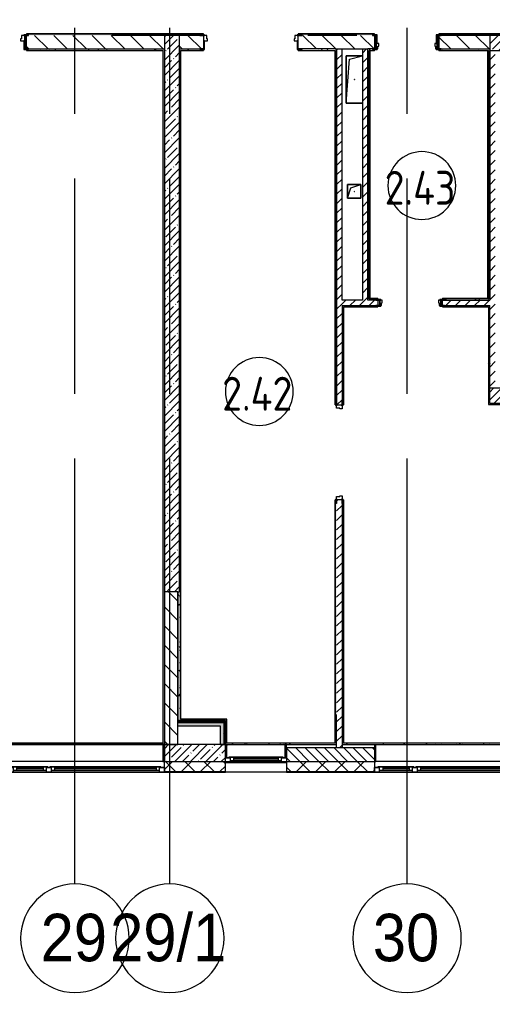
# Model space of a CAD drawing. Header units: millimetres. Extents: x -625 to 415037, y -3642 to 102118.
# Drawn here: x 253764 to 260743, y 71033 to 85374 of the extents above; entities that cross this region are included whole.
import ezdxf

# ---------------------------------------------------------------- set-up
doc = ezdxf.new("R2010")
doc.units = ezdxf.units.MM
doc.linetypes.add('Осевая', pattern=[6350, 1270, -952.5, 3175, -952.5])
for name, color, linetype, lineweight in [('A-AREA-IDEN', 7, 'Continuous', 9), ('A-DOOR-FRAM-2', 7, 'Continuous', 5), ('A-GENM', 7, 'Continuous', 9), ('A-GLAZ', 7, 'Continuous', 9), ('A-GLAZ-1', 7, 'Continuous', 5), ('A-WALL', 7, 'Continuous', 5), ('I-WALL', 7, 'Continuous', 5), ('S-COLS-1', 7, 'Continuous', 5), ('Оси', 7, 'Continuous', 9), ('Оси-1', 7, 'Continuous', 20), ('Оси-2', 7, 'Осевая', 9)]:
    doc.layers.add(name, color=color, linetype=linetype, lineweight=lineweight)
doc.layers.add('A-AREA-PATT-2', color=7, linetype='Continuous', lineweight=5, true_color=0xcde0ef, transparency=1)
for name, color, linetype, lineweight, true_color in [('A-DOOR-1', 7, 'Continuous', 5, 0xc0c0c0), ('A-DOOR-FRAM-1', 7, 'Continuous', 5, 0xc0c0c0), ('A-WALL-1', 9, 'Continuous', 5, 0x808080), ('A-WALL-FNSH-1', 9, 'Continuous', 5, 0x808080)]:
    doc.layers.add(name, color=color, linetype=linetype, lineweight=lineweight, true_color=true_color)
doc.layers.get('A-DOOR-1').off()
doc.styles.add('Arial', font='arial.ttf', dxfattribs={"width": 0.9, "height": 700})
doc.styles.add('GOST Common', font='', dxfattribs={"width": 0.9, "height": 500})
doc.styles.get('GOST Common').set_extended_font_data('GOST Common')
pattern_1 = [(135, (148772.12, 0), (-141.42136, -141.42136), [])]
pattern_2 = [(45, (148772.12, 0), (-70.71068, 70.71068), [])]
pattern_3 = [(45, (148772.12, 0), (-114.04925, 114.04925), []), (45, (148886.17, 0), (-114.04925, 114.04925), [201.612, -40.322, 6.706, -33.617])]
pattern_4 = [(0, (148772.123, 0), (243.84, 60.96), [20.117, -162.763, 20.117, -162.763, -975.36]), (0, (148772.123, 0), (243.84, 60.96), [-365.76, 20.117, -345.643, 20.117, -162.763, -426.72]), (0, (148772.123, 0), (243.84, 60.96), [-914.4, 20.117, -101.803, 20.117, -284.683]), (120, (148863.563, 30.48), (-174.71291, 180.691634), [20.117, -162.763, 20.117, -162.763, -975.36]), (120, (148863.563, 30.48), (-174.71291, 180.691634), [-365.76, 20.117, -345.643, 20.117, -162.763, -426.72]), (120, (148863.563, 30.48), (-174.71291, 180.691634), [-914.4, 20.117, -101.803, 20.117, -284.683]), (240, (148894.043, 152.4), (-69.12709, -241.651634), [20.117, -162.763, 20.117, -162.763, -975.36]), (240, (148894.043, 152.4), (-69.12709, -241.651634), [-365.76, 20.117, -345.643, 20.117, -162.763, -426.72]), (240, (148894.043, 152.4), (-69.12709, -241.651634), [-914.4, 20.117, -101.803, 20.117, -284.683])]
pattern_5 = [(45, (148772.12, 0), (-212.132, 212.132), []), (135, (148772.12, 0), (-212.132, -212.132), [])]

# ---------------------------------------------------------------- blocks, each defined once
blk = doc.blocks.new('120_Окно_СКБ_1Ст - 120_Окно_СКБ_1Ст 900х2500_h_ с форточкой-V347-Объем проектирования 2 этажа')
at = {"layer": 'A-GLAZ'}
for p, q in [((-450, -127), (-450, -57)), ((-450, -57), (-380, -57)), ((-380, -127), (-450, -127)), ((-380, -127), (-400, -127)), ((-400, -127), (-400, -137)), ((-400, -137), (400, -137)), ((400, -137), (-400, -137)), ((-380, -57), (-380, -127)), ((380, -87), (-380, -87)), ((-380, -87), (-380, -127)), ((-330, -137), (-330, -87)), ((330, -137), (330, -87)), ((380, -127), (380, -57)), ((380, -57), (450, -57)), ((380, -127), (380, -87)), ((450, -127), (380, -127)), ((400, -127), (380, -127)), ((400, -137), (400, -127)), ((450, -57), (450, -127))]:
    blk.add_line(p, q, dxfattribs=at)
at = {"layer": 'A-GLAZ-1'}
for p, q in [((450, -57), (-450, -57)), ((-430, -127), (-400, -127)), ((-330, -107), (330, -107)), ((330, -117), (-330, -117)), ((400, -127), (430, -127))]:
    blk.add_line(p, q, dxfattribs=at)
blk = doc.blocks.new('110_Дверь_СКБ_2Ст - Д-2а_л_ Из коридора на лестницу-32216062-Объем проектирования 2 этажа')
at = {"layer": 'A-DOOR-FRAM-1'}
for p, q in [((-672, 108), (-742, 108)), ((-742, 108), (-742, 100)), ((-742, 100), (-672, 100)), ((-638, 100), (-688, 100)), ((-688, 100), (-688, 20)), ((-688, 20), (-628, 20)), ((-672, 20), (-688, 20)), ((-688, 20), (-688, -100)), ((-672, 100), (-672, 108)), ((-672, -100), (-672, 20)), ((-638, 50), (-638, 100)), ((-628, 50), (-638, 50)), ((-628, 20), (-628, 50)), ((662, 50), (652, 50)), ((652, 50), (652, 20)), ((652, 20), (712, 20)), ((662, 100), (662, 50)), ((712, 100), (662, 100)), ((768, 108), (698, 108)), ((698, 108), (698, 100)), ((698, 100), (768, 100)), ((712, 20), (698, 20)), ((698, 20), (698, -100)), ((712, 20), (712, 100)), ((712, -100), (712, 20)), ((768, 100), (768, 108)), ((-672, -100), (-742, -100)), ((-742, -100), (-742, -108)), ((-742, -108), (-672, -108)), ((-688, -100), (-672, -100)), ((-672, -108), (-672, -100)), ((698, -100), (712, -100)), ((768, -100), (698, -100)), ((698, -100), (698, -108)), ((698, -108), (768, -108)), ((768, -108), (768, -100))]:
    blk.add_line(p, q, dxfattribs=at)
blk = doc.blocks.new('110_Дверь_СКБ_1Ст_Внутренняя1 - Д-8 950x2100h_охрана-V352-Объем проектирования 2 этажа')
at = {"layer": 'A-DOOR-FRAM-2'}
h = blk.add_hatch(dxfattribs=at)
h.set_pattern_fill('FP_34', color=256, style=0, pattern_type=2)
h.set_pattern_definition([(45, (-296.384, 164.685), (-14.1421, 14.1421), []), (135, (-296.384, 164.685), (-14.1421, -14.1421), [])])
h.paths.add_polyline_path([(-438, 100), (-463, 99), (-463, -100), (-438, -100), (-438, 99)])
at = {"layer": 'A-DOOR-FRAM-1'}
for p, q in [((-423, 108), (-493, 108)), ((-493, 108), (-493, 100)), ((-493, 100), (-423, 100)), ((-438, 100), (-463, 100)), ((-463, 100), (-463, -100)), ((-413, 100), (-438, 100)), ((-438, 100), (-438, 20)), ((-438, -100), (-438, 100)), ((-423, 100), (-438, 100)), ((-438, 100), (-438, 99)), ((-438, 99), (-423, 99)), ((-438, 20), (-403, 20)), ((-423, 20), (-438, 20)), ((-438, 20), (-438, -100)), ((-423, 100), (-423, 108)), ((-423, 99), (-423, 100)), ((-423, -100), (-423, 20)), ((-413, 60), (-413, 100)), ((-403, 60), (-413, 60)), ((-403, 20), (-403, 60)), ((437, 60), (427, 60)), ((427, 60), (427, 20)), ((427, 20), (462, 20)), ((437, 100), (437, 60)), ((462, 100), (437, 100)), ((517, 108), (447, 108)), ((447, 108), (447, 100)), ((462, 100), (447, 100)), ((447, 100), (447, 99)), ((447, 100), (517, 100)), ((447, 99), (462, 99)), ((462, 20), (447, 20)), ((447, 20), (447, -100)), ((462, 20), (462, 100)), ((487, 100), (462, 100)), ((462, 100), (462, -100)), ((462, 99), (462, 100)), ((462, -100), (462, 20)), ((487, -100), (487, 100)), ((517, 100), (517, 108)), ((-423, -100), (-493, -100)), ((-493, -100), (-493, -108)), ((-493, -108), (-423, -108)), ((-463, -100), (-438, -100)), ((-438, -100), (-423, -100)), ((-423, -108), (-423, -100)), ((447, -100), (462, -100)), ((517, -100), (447, -100)), ((447, -100), (447, -108)), ((447, -108), (517, -108)), ((462, -100), (487, -100)), ((517, -108), (517, -100))]:
    blk.add_line(p, q, dxfattribs=at)
blk = doc.blocks.new('110_Дверь_СКБ_1Ст_Внутренняя1 - Д-8 950x2100h_охрана-V353-Объем проектирования 2 этажа')
at = {"layer": 'A-DOOR-FRAM-2'}
h = blk.add_hatch(dxfattribs=at)
h.set_pattern_fill('FP_36', color=256, style=0, pattern_type=2)
h.set_pattern_definition([(45, (-296.384, 104.685), (-14.1421, 14.1421), []), (135, (-296.384, 104.685), (-14.1421, -14.1421), [])])
h.paths.add_polyline_path([(-438, 40), (-463, 40), (-463, -40), (-438, -39), (-438, 39)])
at = {"layer": 'A-DOOR-FRAM-1'}
for p, q in [((-423, 48), (-493, 48)), ((-493, 48), (-493, 40)), ((-493, 40), (-423, 40)), ((-438, 40), (-463, 40)), ((-463, 40), (-463, -40)), ((-413, 40), (-438, 40)), ((-438, 40), (-438, -40)), ((-438, -40), (-438, 40)), ((-423, 40), (-438, 40)), ((-438, 40), (-438, 39)), ((-438, 39), (-423, 39)), ((-423, 40), (-423, 48)), ((-423, 39), (-423, 40)), ((-413, 0), (-413, 40)), ((-403, 0), (-413, 0)), ((-403, -40), (-403, 0)), ((437, 0), (427, 0)), ((427, 0), (427, -40)), ((437, 40), (437, 0)), ((462, 40), (437, 40)), ((517, 48), (447, 48)), ((447, 48), (447, 40)), ((462, 40), (447, 40)), ((447, 40), (447, 39)), ((447, 40), (517, 40)), ((447, 39), (462, 39)), ((462, -40), (462, 40)), ((487, 40), (462, 40)), ((462, 40), (462, -40)), ((462, 39), (462, 40)), ((487, -40), (487, 40)), ((517, 40), (517, 48)), ((-423, -40), (-493, -40)), ((-493, -40), (-493, -48)), ((-493, -48), (-423, -48)), ((-463, -40), (-438, -40)), ((-423, -39), (-438, -39)), ((-438, -39), (-438, -40)), ((-438, -40), (-403, -40)), ((-438, -40), (-423, -40)), ((-423, -40), (-423, -39)), ((-423, -48), (-423, -40)), ((427, -40), (462, -40)), ((462, -39), (447, -39)), ((447, -39), (447, -40)), ((447, -40), (462, -40)), ((517, -40), (447, -40)), ((447, -40), (447, -48)), ((447, -48), (517, -48)), ((462, -40), (462, -39)), ((462, -40), (487, -40)), ((517, -48), (517, -40))]:
    blk.add_line(p, q, dxfattribs=at)
blk = doc.blocks.new('110_Дверь_СКБ_2Ст - Д-6_л__ ДОО_Дв_1450x2100h_Дверь из раздевальной в коридор-25835678-Объем проектирования 2 этажа')
at = {"layer": 'A-DOOR-FRAM-2'}
h = blk.add_hatch(dxfattribs=at)
h.set_pattern_fill('FP_40', color=256, style=0, pattern_type=2)
h.set_pattern_definition([(45, (-546.384, 164.685), (-14.1421, 14.1421), []), (135, (-546.384, 164.685), (-14.1421, -14.1421), [])])
h.paths.add_polyline_path([(-688, 86), (-688, 100), (-713, 100), (-713, -100), (-688, -100), (-688, -47)])
at = {"layer": 'A-DOOR-FRAM-1'}
for p, q in [((-672, 108), (-742, 108)), ((-742, 108), (-742, 100)), ((-742, 100), (-672, 100)), ((-688, 100), (-713, 100)), ((-713, 100), (-713, -100)), ((-638, 100), (-688, 100)), ((-688, 100), (-688, 20)), ((-688, 20), (-628, 20)), ((-688, -100), (-688, 100)), ((-672, 20), (-688, 20)), ((-688, 20), (-688, -100)), ((-672, 100), (-672, 108)), ((-672, -100), (-672, 20)), ((-638, 50), (-638, 100)), ((-628, 50), (-638, 50)), ((-628, 20), (-628, 50)), ((662, 50), (652, 50)), ((652, 50), (652, 20)), ((652, 20), (712, 20)), ((662, 100), (662, 50)), ((712, 100), (662, 100)), ((768, 108), (698, 108)), ((698, 108), (698, 100)), ((698, 100), (768, 100)), ((712, 20), (698, 20)), ((698, 20), (698, -100)), ((712, 20), (712, 100)), ((738, 100), (712, 100)), ((712, 100), (712, -100)), ((712, -100), (712, 20)), ((738, -100), (738, 100)), ((768, 100), (768, 108)), ((-672, -100), (-742, -100)), ((-742, -100), (-742, -108)), ((-742, -108), (-672, -108)), ((-713, -100), (-688, -100)), ((-688, -100), (-672, -100)), ((-672, -108), (-672, -100)), ((698, -100), (712, -100)), ((768, -100), (698, -100)), ((698, -100), (698, -108)), ((698, -108), (768, -108)), ((712, -100), (738, -100)), ((768, -108), (768, -100))]:
    blk.add_line(p, q, dxfattribs=at)
blk = doc.blocks.new('GM_Отверстие прямоугольное _в плите_ - Отверстие-21985682-Объем проектирования 2 этажа')
at = {"layer": 'A-GENM'}
for p, q in [((-125, -350), (-125, 350)), ((-125, 350), (115, 350)), ((115, 350), (-125, 350)), ((-125, 350), (-125, -350)), ((-125, -350), (-75, 300)), ((-75, 300), (115, 348)), ((115, -350), (-125, -350)), ((-125, -350), (115, -350))]:
    blk.add_line(p, q, dxfattribs=at)
for start, end in [(360, 180), (180, 360)]:
    blk.add_arc((0, 0), 2.5, start, end, dxfattribs=at)
blk = doc.blocks.new('GM_Отверстие прямоугольное _в плите_ - Отверстие-21604341-Объем проектирования 2 этажа')
at = {"layer": 'A-GENM'}
for p, q in [((-100, -100), (-100, 100)), ((-100, 100), (100, 100)), ((100, 100), (-100, 100)), ((-100, 100), (-100, -100)), ((-100, -100), (-50, 50)), ((-50, 50), (100, 100)), ((100, 100), (100, -100)), ((100, -100), (100, 100)), ((100, -100), (-100, -100)), ((-100, -100), (100, -100))]:
    blk.add_line(p, q, dxfattribs=at)
for start, end in [(360, 180), (180, 360)]:
    blk.add_arc((0, 0), 2.5, start, end, dxfattribs=at)
blk = doc.blocks.new('120_Окно_СКБ_2Ст_Фрамуга сверху - 120_Окно_СКБ_2Ст_2300х2500_h_ ДОО-22877051-Объем проектирования 2 этажа')
at = {"layer": 'A-GLAZ'}
for p, q in [((-1150, 13), (-1150, 83)), ((-1150, 83), (-1080, 83)), ((-1080, 13), (-1150, 13)), ((-1080, 13), (-1100, 13)), ((-1100, 13), (-1100, 3)), ((-1100, 3), (540, 3)), ((540, 3), (-1100, 3)), ((-1080, 83), (-1080, 13)), ((520, 53), (-1080, 53)), ((-1080, 53), (-1080, 13)), ((-1030, 3), (-1030, 53)), ((470, 3), (470, 53)), ((520, 13), (520, 83)), ((520, 83), (590, 83)), ((520, 13), (520, 53)), ((590, 13), (520, 13)), ((540, 13), (520, 13)), ((540, 3), (540, 13)), ((590, 13), (570, 13)), ((570, 13), (570, 3)), ((570, 3), (1100, 3)), ((1100, 3), (570, 3)), ((590, 83), (590, 13)), ((1080, 53), (590, 53)), ((590, 53), (590, 13)), ((640, 3), (640, 53)), ((1030, 3), (1030, 53)), ((1080, 13), (1080, 83)), ((1080, 83), (1150, 83)), ((1080, 13), (1080, 53)), ((1150, 13), (1080, 13)), ((1100, 13), (1080, 13)), ((1100, 3), (1100, 13)), ((1150, 83), (1150, 13))]:
    blk.add_line(p, q, dxfattribs=at)
at = {"layer": 'A-GLAZ-1'}
for p, q in [((1150, 83), (-1150, 83)), ((-1150, 13), (-1100, 13)), ((-1080, 83), (1080, 83)), ((-1030, 33), (470, 33)), ((470, 23), (-1030, 23)), ((540, 13), (570, 13)), ((540, 13), (570, 13)), ((640, 33), (1030, 33)), ((1030, 23), (640, 23)), ((1100, 13), (1150, 13))]:
    blk.add_line(p, q, dxfattribs=at)
blk = doc.blocks.new('110_Дверь_СКБ_2Ст - Д-5_п_ Из игровой в коридор-32351726-Объем проектирования 2 этажа')
at = {"layer": 'A-DOOR-FRAM-1'}
for p, q in [((-742, 48), (-672, 48)), ((-742, 40), (-742, 48)), ((-672, 40), (-742, 40)), ((-688, 40), (-628, 40)), ((-688, -40), (-688, 40)), ((-688, 40), (-672, 40)), ((-688, 39), (-688, 40)), ((-672, 39), (-688, 39)), ((-672, 48), (-672, 40)), ((-672, 40), (-672, 39)), ((-638, 10), (-638, -40)), ((-628, 10), (-638, 10)), ((-628, 40), (-628, 10)), ((652, 40), (712, 40)), ((652, 10), (652, 40)), ((662, 10), (652, 10)), ((662, -40), (662, 10)), ((698, 40), (698, 48)), ((698, 48), (768, 48)), ((698, 39), (698, 40)), ((698, 40), (712, 40)), ((768, 40), (698, 40)), ((712, 39), (698, 39)), ((712, 40), (712, -40)), ((712, 40), (712, 39)), ((768, 48), (768, 40)), ((-742, -40), (-672, -40)), ((-742, -48), (-742, -40)), ((-672, -48), (-742, -48)), ((-638, -40), (-688, -40)), ((-672, -40), (-672, -48)), ((712, -40), (662, -40)), ((698, -48), (698, -40)), ((698, -40), (768, -40)), ((768, -48), (698, -48)), ((768, -40), (768, -48))]:
    blk.add_line(p, q, dxfattribs=at)
blk = doc.blocks.new('Ось сетки - D8-29747960-Объем проектирования 2 этажа')
at = {"layer": 'Оси-1'}
for start, end in [(360, 180), (180, 360)]:
    blk.add_arc((0, 0), 4, start, end, dxfattribs=at)
blk = doc.blocks.new('Марка_Помещения - Номер-25198446-Объем проектирования 2 этажа')
at = {"layer": 'A-AREA-IDEN'}
for start, end in [(360, 180), (180, 360)]:
    blk.add_arc((0, 0), 2.5, start, end, dxfattribs=at)
blk = doc.blocks.new('2floor')
at = {"layer": 'A-AREA-PATT-2'}
h = blk.add_hatch(color=256, dxfattribs=at)
h.paths.add_polyline_path([(258927, 6725), (259052, 6725), (259052, 6729), (258931, 6729), (258931, 10371), (259002, 10371), (259001, 10376), (258927, 10376), (258927, 6726)])
h.paths.add_polyline_path([(260678, 6725), (260678, 10376), (259952, 10376), (259953, 10371), (260673, 10371), (260673, 6729), (260002, 6729), (260002, 6725), (260673, 6725)])
at = {"layer": 'A-WALL'}
h = blk.add_hatch(dxfattribs=at)
h.set_pattern_fill('FP_2', color=256, style=0, pattern_type=2)
h.set_pattern_definition([(135, (148772.12, 0), (-70.71068, -70.71068), [])])
h.paths.add_polyline_path([(249602, -100), (250502, -100), (250502, 100), (249602, 100), (249602, 57)])
h.paths.add_polyline_path([(240702, -100), (241502, -100), (241502, 100), (240702, 100), (240702, -48)])
h.paths.add_polyline_path([(258522, -100), (259002, -100), (259002, 100), (257702, 100), (257702, -100), (258442, -100)])
h.paths.add_polyline_path([(252958, -100), (253602, -100), (253602, 100), (252552, 100), (252552, -100)])
h.paths.add_polyline_path([(271602, -100), (271602, 100), (270802, 100), (270802, -100), (271026, -100)])
h.paths.add_polyline_path([(243552, -100), (243552, 100), (243302, 100), (243302, -100)])
h.paths.add_polyline_path([(244452, -100), (247802, -100), (247802, 100), (244452, 100), (244452, 64)])
h.paths.add_polyline_path([(267602, -100), (268102, -100), (268102, 100), (267602, 100), (267602, -1)])
h.paths.add_polyline_path([(251652, -100), (251652, 100), (251402, 100), (251402, -100), (251512, -100)])
h.paths.add_polyline_path([(264402, -100), (264402, 100), (263352, 100), (263352, -100), (263799, -100)])
h.paths.add_polyline_path([(262202, -100), (262452, -100), (262452, 100), (262202, 100), (262202, -84)])
h = blk.add_hatch(dxfattribs=at)
h.set_pattern_fill('FP_24', color=256, style=0, pattern_type=2)
h.set_pattern_definition([(45, (148772.12, 0), (-141.42136, 141.42136), []), (135, (148772.12, 0), (-141.42136, -141.42136), [])])
h.paths.add_polyline_path([(273849, -250), (273852, -250), (273852, -100), (272502, -100), (272502, -250), (273704, -250)])
h.paths.add_polyline_path([(269902, -250), (269902, -100), (269002, -100), (269002, -250), (269782, -250)])
h.paths.add_polyline_path([(270802, -250), (271602, -250), (271602, -100), (270802, -100)])
h.paths.add_polyline_path([(268102, -250), (268102, -100), (266702, -100), (266702, -250), (267930, -250)])
h.paths.add_polyline_path([(262202, -250), (262452, -250), (262452, -100), (261302, -100), (261302, -250), (261631, -250)])
h.paths.add_polyline_path([(263352, -250), (264402, -250), (264402, -100), (263352, -100)])
h.paths.add_polyline_path([(256572, -250), (256802, -250), (256802, -100), (255902, -100), (255902, -250)])
h.paths.add_polyline_path([(257702, -250), (259002, -250), (259002, -100), (257702, -100)])
h.paths.add_polyline_path([(253602, -250), (253602, -100), (252552, -100), (252552, -250), (252958, -250)])
h.paths.add_polyline_path([(251652, -250), (251652, -100), (249602, -100), (249602, -250), (251512, -250)])
h.paths.add_polyline_path([(248622, -250), (248702, -250), (248702, -100), (244452, -100), (244452, -250), (247899, -250)])
h.paths.add_polyline_path([(242840, -250), (243552, -250), (243552, -100), (242402, -100), (242402, -250)])
h.paths.add_polyline_path([(241502, -250), (241502, -100), (240702, -100), (240702, -250), (241394, -250)])
h.paths.add_polyline_path([(239802, -250), (239802, -100), (237982, -100), (237982, -250), (239226, -250)])
at = {"layer": 'I-WALL'}
h = blk.add_hatch(dxfattribs=at)
h.set_pattern_fill('FP_191', color=256, style=0, pattern_type=2)
h.set_pattern_definition(pattern_4)
h.paths.add_polyline_path([(259982, 10600), (269962, 10600), (269960, 10620), (259952, 10620), (259952, 10608), (259982, 10608)])
h.paths.add_polyline_path([(249581, 10600), (252387, 10600), (252387, 10608), (252417, 10608), (252417, 10620), (249602, 10620)])
h.paths.add_polyline_path([(249581, 10600), (249601, 10620), (249581, 10620)])
h.paths.add_polyline_path([(255902, 10600), (256422, 10600), (256422, 10608), (256477, 10608), (256477, 10620), (253867, 10620), (253867, 10608), (253897, 10608), (253897, 10600), (255882, 10600)])
h.paths.add_polyline_path([(258972, 10600), (258972, 10608), (259002, 10608), (259002, 10620), (257877, 10620), (257877, 10608), (257932, 10608), (257932, 10600), (258822, 10600)])
h = blk.add_hatch(dxfattribs=at)
h.set_pattern_fill('FP_23', color=256, style=0, pattern_type=2)
h.set_pattern_definition(pattern_1)
h.paths.add_polyline_path([(252235, 10400), (252417, 10400), (252417, 10600), (250382, 10600), (250382, 10400), (250790, 10400)])
h.paths.add_polyline_path([(253867, 10400), (255902, 10400), (255902, 10600), (253867, 10600)])
h = blk.add_hatch(dxfattribs=at)
h.set_pattern_fill('FP_1', color=256, style=0, pattern_type=2)
h.set_pattern_definition(pattern_3)
h.paths.add_polyline_path([(255902, 2400), (256122, 2402), (256122, 10600), (255902, 10600), (255902, 2615)])
h = blk.add_hatch(dxfattribs=at)
h.set_pattern_fill('FP_23', color=256, style=0, pattern_type=2)
h.set_pattern_definition(pattern_1)
h.paths.add_polyline_path([(269942, 10400), (269982, 10400), (269982, 10600), (268102, 10600), (268102, 10400), (269581, 10400)])
h.paths.add_polyline_path([(260458, 10400), (260702, 10400), (260702, 10600), (259952, 10600), (259952, 10400), (260451, 10400)])
h.paths.add_polyline_path([(258822, 10400), (259002, 10400), (259002, 10600), (257877, 10600), (257877, 10400), (258740, 10400)])
h.paths.add_polyline_path([(256122, 10400), (256477, 10400), (256477, 10600), (256122, 10600)])
h = blk.add_hatch(dxfattribs=at)
h.set_pattern_fill('FP_1', color=256, style=0, pattern_type=2)
h.set_pattern_definition(pattern_3)
h.paths.add_polyline_path([(261631, 10380), (268102, 10380), (268102, 10600), (260702, 10600), (260702, 10380), (261498, 10380)])
h = blk.add_hatch(dxfattribs=at)
h.set_pattern_fill('FP_191', color=256, style=0, pattern_type=2)
h.set_pattern_definition(pattern_4)
h.paths.add_polyline_path([(255880, 10380), (255882, 10380), (255882, 10400), (253897, 10400), (253897, 10392), (253867, 10392), (253867, 10380), (255867, 10380)])
h.paths.add_polyline_path([(250382, 10380), (252417, 10380), (252415, 10392), (252387, 10392), (252387, 10400), (250382, 10400)])
h = blk.add_hatch(dxfattribs=at)
h.set_pattern_fill('FP_191', color=256, style=0, pattern_type=2)
h.set_pattern_definition(pattern_4)
h.paths.add_polyline_path([(255882, 150), (255902, 150), (255902, 10400), (255882, 10379), (255882, 521)])
h.paths.add_polyline_path([(255882, 10380), (255902, 10400), (255882, 10400), (255882, 10392)])
h = blk.add_hatch(dxfattribs=at)
h.set_pattern_fill('FP_191', color=256, style=0, pattern_type=2)
h.set_pattern_definition(pattern_4)
h.paths.add_polyline_path([(256452, 10380), (256477, 10380), (256477, 10392), (256422, 10392), (256422, 10400), (256122, 10400), (256122, 10380), (256422, 10380)])
h.paths.add_polyline_path([(258017, 10380), (258422, 10380), (258422, 10400), (257932, 10400), (257932, 10392), (257877, 10392), (257877, 10380), (257902, 10380)])
h = blk.add_hatch(dxfattribs=at)
h.set_pattern_fill('FP_191', color=256, style=0, pattern_type=2)
h.set_pattern_definition(pattern_4)
h.paths.add_polyline_path([(256134, 2400), (256142, 2400), (256142, 10379), (256122, 10380), (256124, 2400), (256134, 2400)])
h = blk.add_hatch(dxfattribs=at)
h.set_pattern_fill('FP_191', color=256, style=0, pattern_type=2)
h.set_pattern_definition(pattern_4)
h.paths.add_polyline_path([(258442, 150), (258440, 3700), (258434, 3700), (258434, 3755), (258422, 3755), (258422, 171)])
h.paths.add_polyline_path([(258442, 150), (258422, 169), (258422, 150)])
h.paths.add_polyline_path([(258434, 5155), (258434, 5210), (258442, 5210), (258442, 10400), (258422, 10379), (258422, 5155)])
h.paths.add_polyline_path([(258422, 10380), (258442, 10400), (258422, 10400)])
h = blk.add_hatch(dxfattribs=at)
h.set_pattern_fill('FP_22', color=256, style=0, pattern_type=2)
h.set_pattern_definition(pattern_2)
h.paths.add_polyline_path([(258522, 100), (258522, 3755), (258442, 3755), (258442, 100)])
h.paths.add_polyline_path([(258522, 5155), (258522, 10400), (258442, 10400), (258442, 5155), (258492, 5155)])
h = blk.add_hatch(dxfattribs=at)
h.set_pattern_fill('FP_22', color=256, style=0, pattern_type=2)
h.set_pattern_definition(pattern_2)
h.paths.add_polyline_path([(258822, 6700), (258902, 6700), (258902, 10400), (258822, 10400), (258822, 6748)])
h = blk.add_hatch(dxfattribs=at)
h.set_pattern_fill('FP_191', color=256, style=0, pattern_type=2)
h.set_pattern_definition(pattern_4)
h.paths.add_polyline_path([(259952, 10380), (260702, 10380), (260702, 10400), (259982, 10399), (259982, 10392), (259952, 10392)])
h.paths.add_polyline_path([(259002, 10380), (259002, 10380), (259002, 10392), (258972, 10394), (258972, 10400), (258902, 10400), (258902, 10380), (258972, 10380)])
h = blk.add_hatch(dxfattribs=at)
h.set_pattern_fill('FP_191', color=256, style=0, pattern_type=2)
h.set_pattern_definition(pattern_4)
h.paths.add_polyline_path([(258902, 6720), (258922, 6720), (258922, 10380), (258902, 10379), (258902, 6748)])
h = blk.add_hatch(dxfattribs=at)
h.set_pattern_fill('FP_191', color=256, style=0, pattern_type=2)
h.set_pattern_definition(pattern_4)
h.paths.add_polyline_path([(260702, 6700), (260702, 10380), (260682, 10380), (260682, 6700)])
h = blk.add_hatch(dxfattribs=at)
h.set_pattern_fill('FP_22', color=256, style=0, pattern_type=2)
h.set_pattern_definition(pattern_2)
h.paths.add_polyline_path([(260782, 5400), (260782, 10380), (260702, 10380), (260702, 5400)])
h = blk.add_hatch(dxfattribs=at)
h.set_pattern_fill('FP_22', color=256, style=0, pattern_type=2)
h.set_pattern_definition(pattern_2)
h.paths.add_polyline_path([(260697, 6620), (260702, 6620), (260702, 6700), (260002, 6700), (260002, 6620), (260682, 6620)])
h.paths.add_polyline_path([(258822, 6620), (259052, 6620), (259052, 6700), (258522, 6700), (258524, 6620), (258740, 6620)])
h = blk.add_hatch(dxfattribs=at)
h.set_pattern_fill('FP_191', color=256, style=0, pattern_type=2)
h.set_pattern_definition(pattern_4)
h.paths.add_polyline_path([(260702, 6620), (260682, 6600), (260702, 6600)])
h.paths.add_polyline_path([(260681, 6600), (260702, 6620), (260032, 6619), (260032, 6612), (260002, 6612), (260002, 6600), (260672, 6600)])
h.paths.add_polyline_path([(259002, 6600), (259052, 6600), (259052, 6612), (259022, 6612), (259022, 6620), (258522, 6620), (258524, 6600), (258902, 6600)])
h = blk.add_hatch(dxfattribs=at)
h.set_pattern_fill('FP_191', color=256, style=0, pattern_type=2)
h.set_pattern_definition(pattern_4)
h.paths.add_polyline_path([(258522, 150), (258542, 150), (258542, 170)])
h.paths.add_polyline_path([(258522, 150), (258542, 171), (258542, 3755), (258530, 3755), (258530, 3700), (258522, 3700), (258522, 521)])
h.paths.add_polyline_path([(258542, 5155), (258542, 6599), (258522, 6600), (258524, 5210), (258530, 5210), (258530, 5155)])
h = blk.add_hatch(dxfattribs=at)
h.set_pattern_fill('FP_191', color=256, style=0, pattern_type=2)
h.set_pattern_definition(pattern_4)
h.paths.add_polyline_path([(258931, 6700), (259022, 6700), (259022, 6708), (259052, 6708), (259052, 6720), (258902, 6720), (258902, 6700), (258922, 6700)])
h.paths.add_polyline_path([(260032, 6700), (260682, 6700), (260682, 6720), (260002, 6720), (260004, 6708), (260032, 6708), (260032, 6701)])
h = blk.add_hatch(dxfattribs=at)
h.set_pattern_fill('FP_191', color=256, style=0, pattern_type=2)
h.set_pattern_definition(pattern_4)
h.paths.add_polyline_path([(260702, 5180), (260702, 6600), (260682, 6600), (260682, 5180)])
h = blk.add_hatch(dxfattribs=at)
h.set_pattern_fill('FP_1', color=256, style=0, pattern_type=2)
h.set_pattern_definition(pattern_3)
h.paths.add_polyline_path([(268102, 5180), (268102, 5400), (267202, 5400), (267202, 5180), (268062, 5180)])
h.paths.add_polyline_path([(264412, 5180), (266152, 5180), (266152, 5400), (260702, 5400), (260702, 5180), (263799, 5180)])
h = blk.add_hatch(dxfattribs=at)
h.set_pattern_fill('FP_191', color=256, style=0, pattern_type=2)
h.set_pattern_definition(pattern_4)
h.paths.add_polyline_path([(268047, 5160), (268062, 5160), (268062, 5180), (267232, 5180), (267232, 5172), (267202, 5172), (267202, 5160), (267652, 5160)])
h.paths.add_polyline_path([(262354, 5160), (266152, 5160), (266152, 5172), (266122, 5172), (266122, 5180), (260682, 5179), (260682, 5160), (260908, 5160)])
h = blk.add_hatch(dxfattribs=at)
h.set_pattern_fill('FP_23', color=256, style=0, pattern_type=2)
h.set_pattern_definition(pattern_1)
h.paths.add_polyline_path([(255902, 150), (256102, 150), (256102, 2400), (255902, 2400), (255902, 521)])
h = blk.add_hatch(dxfattribs=at)
h.set_pattern_fill('FP_191', color=256, style=0, pattern_type=2)
h.set_pattern_definition(pattern_4)
h.paths.add_polyline_path([(256142, 501), (256142, 2400), (256102, 2400), (256102, 501), (256132, 501)])
h = blk.add_hatch(dxfattribs=at)
h.set_pattern_fill('FP_192', color=256, style=0, pattern_type=2)
h.set_pattern_definition(pattern_5)
h.paths.add_polyline_path([(256790, 488), (256790, 501), (256102, 501), (256102, 488), (256777, 488)])
h = blk.add_hatch(dxfattribs=at)
h.set_pattern_fill('FP_192', color=256, style=0, pattern_type=2)
h.set_pattern_definition(pattern_5)
h.paths.add_polyline_path([(256142, 476), (256777, 476), (256777, 488), (256102, 488), (256102, 476), (256141, 476)])
for points in [[(256572, 426), (256727, 426), (256727, 476), (256102, 476), (256102, 426), (256144, 426)], [(256777, 150), (256777, 476), (256727, 476), (256727, 150)]]:
    blk.add_hatch(color=256, dxfattribs=at).paths.add_polyline_path(points)
h = blk.add_hatch(dxfattribs=at)
h.set_pattern_fill('FP_191', color=256, style=0, pattern_type=2)
h.set_pattern_definition(pattern_4)
h.paths.add_polyline_path([(256142, 501), (256802, 501), (256802, 521), (256143, 521), (256142, 507)])
h = blk.add_hatch(dxfattribs=at)
h.set_pattern_fill('FP_192', color=256, style=0, pattern_type=2)
h.set_pattern_definition(pattern_5)
h.paths.add_polyline_path([(256777, 150), (256790, 150), (256790, 488), (256777, 488), (256777, 170)])
h = blk.add_hatch(dxfattribs=at)
h.set_pattern_fill('FP_192', color=256, style=0, pattern_type=2)
h.set_pattern_definition(pattern_5)
h.paths.add_polyline_path([(256790, 150), (256802, 150), (256802, 501), (256790, 501), (256790, 170)])
h = blk.add_hatch(dxfattribs=at)
h.set_pattern_fill('FP_191', color=256, style=0, pattern_type=2)
h.set_pattern_definition(pattern_4)
h.paths.add_polyline_path([(256802, 150), (256822, 150), (256822, 521), (256802, 521), (256802, 170)])
h = blk.add_hatch(dxfattribs=at)
h.set_pattern_fill('FP_191', color=256, style=0, pattern_type=2)
h.set_pattern_definition(pattern_4)
h.paths.add_polyline_path([(252958, 150), (255881, 151), (255881, 170), (250737, 170), (250737, 150), (252597, 150)])
h = blk.add_hatch(dxfattribs=at)
h.set_pattern_fill('FP_191', color=256, style=0, pattern_type=2)
h.set_pattern_definition(pattern_4)
h.paths.add_polyline_path([(255882, -100), (255902, -100), (255902, 150), (255882, 150), (255882, 18)])
h = blk.add_hatch(dxfattribs=at)
h.set_pattern_fill('FP_191', color=256, style=0, pattern_type=2)
h.set_pattern_definition(pattern_4)
h.paths.add_polyline_path([(256802, -48), (256822, -48), (256822, 150), (256802, 150), (256802, 65)])
h = blk.add_hatch(dxfattribs=at)
h.set_pattern_fill('FP_191', color=256, style=0, pattern_type=2)
h.set_pattern_definition(pattern_4)
h.paths.add_polyline_path([(258017, 150), (258422, 150), (258422, 170), (256822, 170), (256822, 150), (257656, 150)])
h = blk.add_hatch(dxfattribs=at)
h.set_pattern_fill('FP_191', color=256, style=0, pattern_type=2)
h.set_pattern_definition(pattern_4)
h.paths.add_polyline_path([(257682, -48), (257702, -48), (257702, 150), (257682, 150), (257682, -38)])
h = blk.add_hatch(dxfattribs=at)
h.set_pattern_fill('FP_191', color=256, style=0, pattern_type=2)
h.set_pattern_definition(pattern_4)
h.paths.add_polyline_path([(261281, 150), (261302, 150), (261302, 170), (258542, 170), (258542, 150), (261269, 150)])
h = blk.add_hatch(dxfattribs=at)
h.set_pattern_fill('FP_191', color=256, style=0, pattern_type=2)
h.set_pattern_definition(pattern_4)
h.paths.add_polyline_path([(259002, -100), (259022, -98), (259022, 150), (259002, 150), (259002, 81)])
at = {"layer": 'S-COLS-1'}
h = blk.add_hatch(dxfattribs=at)
h.set_pattern_fill('FP_1', color=256, style=0, pattern_type=2)
h.set_pattern_definition(pattern_3)
h.paths.add_polyline_path([(255902, -100), (256802, -100), (256802, 150), (255902, 149), (255902, 19)])
at = {"layer": 'A-WALL'}
for p, q in [((269962, 10620), (259952, 10620)), ((256422, 10600), (255126, 10600)), ((256122, 10600), (256122, 2400)), ((260702, 10600), (260702, 6700)), ((253897, 10400), (255902, 10400)), ((256122, 10400), (256422, 10400)), ((256142, 10380), (256142, 2400)), ((258422, 10400), (257932, 10400)), ((258422, 5155), (258422, 10380)), ((258442, 10400), (258442, 5210)), ((258902, 6700), (258902, 10400)), ((258972, 10400), (258902, 10400)), ((259982, 10400), (260702, 10400)), ((258522, 6620), (259022, 6620)), ((258522, 6620), (258522, 5210)), ((258542, 6600), (258542, 5155)), ((259022, 6700), (258902, 6700)), ((260682, 6600), (260002, 6600)), ((260032, 6700), (260702, 6700)), ((260032, 6620), (260702, 6620)), ((260702, 5180), (260702, 6620)), ((260702, 5180), (265244, 5180)), ((258422, 170), (258422, 3755)), ((258542, 3755), (258542, 170)), ((258522, 3700), (258522, 100)), ((256102, 2400), (256122, 2400)), ((258442, 100), (258442, 594)), ((256802, 501), (256102, 501)), ((256102, 488), (256790, 488)), ((256102, 476), (256777, 476)), ((256143, 521), (256142, 521)), ((256777, 476), (256777, 150)), ((256790, 488), (256790, 150)), ((255882, -100), (259002, -100)), ((257702, -100), (259022, -100)), ((255902, -258), (253602, -258)), ((255902, -250), (256802, -250)), ((255902, -253), (256802, -253)), ((257702, -258), (256802, -258)), ((257702, -250), (259002, -250)), ((257702, -253), (259002, -253)), ((261302, -258), (259002, -258))]:
    blk.add_line(p, q, dxfattribs=at)
at = {"layer": 'A-WALL-1'}
for p, q in [((256477, 10620), (253867, 10620)), ((253867, 10620), (253867, 10608)), ((256477, 10608), (256477, 10620)), ((259002, 10620), (257877, 10620)), ((257877, 10620), (257877, 10608)), ((259002, 10608), (259002, 10620)), ((259952, 10620), (259952, 10608)), ((255902, 10600), (255902, 150)), ((258740, 10600), (258017, 10600)), ((269982, 10600), (259982, 10600)), ((253867, 10392), (253867, 10380)), ((253867, 10380), (255882, 10380)), ((255882, 150), (255882, 10380)), ((256142, 10380), (256477, 10380)), ((256477, 10380), (256477, 10392)), ((257877, 10392), (257877, 10380)), ((257877, 10380), (258422, 10380)), ((258422, 10400), (258902, 10400)), ((258522, 6700), (258522, 10400)), ((258822, 10400), (258822, 6700)), ((259002, 10380), (259002, 10392)), ((259952, 10392), (259952, 10380)), ((260702, 10380), (268022, 10380)), ((258822, 6700), (258522, 6700)), ((258542, 6600), (259052, 6600)), ((259052, 6708), (259052, 6720)), ((259052, 6600), (259052, 6612)), ((260002, 6720), (260002, 6708)), ((260002, 6612), (260002, 6600)), ((260682, 6600), (260682, 5160)), ((264432, 5400), (260702, 5400)), ((258422, 5155), (258434, 5155)), ((258530, 5155), (258542, 5155)), ((260682, 5160), (266152, 5160)), ((258434, 3755), (258422, 3755)), ((258542, 3755), (258530, 3755)), ((256102, 2400), (255902, 2400)), ((256102, 2400), (256102, 2400)), ((256102, 150), (256102, 2400)), ((256102, 2400), (256102, 501)), ((256142, 521), (256142, 2400)), ((256802, 150), (256802, 501)), ((256822, 170), (256822, 521)), ((256102, 426), (256727, 426)), ((256727, 426), (256727, 150)), ((251402, 150), (255881, 150)), ((255882, 170), (255881, 170)), ((255882, 150), (255902, 150)), ((255902, 150), (255882, 150)), ((255882, 150), (255882, -100)), ((255902, 150), (256102, 150)), ((255902, -250), (255902, 150)), ((256727, 150), (256802, 150)), ((256802, 150), (258442, 150)), ((256802, 150), (256802, -48)), ((258422, 170), (256822, 170)), ((256822, -48), (256822, 150)), ((257702, 150), (257682, 150)), ((257682, 150), (257682, -48)), ((257702, -48), (257702, 150)), ((258522, 150), (261302, 150)), ((261282, 170), (258542, 170)), ((259002, 150), (259002, -250)), ((259022, -100), (259022, 150)), ((259002, 100), (257702, 100)), ((257702, 100), (257702, -250)), ((256802, -48), (256822, -48)), ((256802, -250), (256802, -100)), ((257682, -48), (257702, -48))]:
    blk.add_line(p, q, dxfattribs=at)
at = {"layer": 'A-WALL-FNSH-1'}
for p, q in [((256477, 10621), (253867, 10621)), ((253867, 10621), (253867, 10620)), ((256477, 10620), (256477, 10621)), ((259002, 10621), (257877, 10621)), ((257877, 10621), (257877, 10620)), ((259002, 10620), (259002, 10621)), ((269961, 10621), (259952, 10621)), ((259952, 10621), (259952, 10620)), ((253867, 10380), (253867, 10379)), ((253867, 10379), (255881, 10379)), ((255881, 10379), (255881, 171)), ((256143, 10379), (256477, 10379)), ((256143, 522), (256143, 10379)), ((256477, 10379), (256477, 10380)), ((257877, 10380), (257877, 10379)), ((257877, 10379), (258421, 10379)), ((258421, 10379), (258421, 5155)), ((258543, 6599), (259052, 6599)), ((258543, 5155), (258543, 6599)), ((259052, 6599), (259052, 6600)), ((260002, 6600), (260002, 6599)), ((260002, 6599), (260681, 6599)), ((260681, 6599), (260681, 5159)), ((258421, 5155), (258422, 5155)), ((258542, 5155), (258543, 5155)), ((260681, 5159), (266152, 5159)), ((258422, 3755), (258421, 3755)), ((258421, 3755), (258421, 171)), ((258543, 3755), (258542, 3755)), ((258543, 171), (258543, 3755)), ((256142, 2400), (256142, 521)), ((256823, 522), (256143, 522)), ((256823, 171), (256823, 522)), ((250757, 170), (255881, 170)), ((255881, 171), (250758, 171)), ((255882, 150), (255881, 150)), ((255881, 150), (255881, -100)), ((258421, 171), (256823, 171)), ((256823, -48), (256823, 150)), ((257682, 150), (257681, 150)), ((257681, 150), (257681, -48)), ((261281, 171), (258543, 171)), ((259023, -100), (259023, 150)), ((255881, -100), (255882, -100)), ((256822, -48), (256823, -48)), ((257681, -48), (257682, -48)), ((259022, -100), (259023, -100)), ((255902, -250), (255902, -258)), ((255902, -258), (256802, -258)), ((256802, -258), (256802, -250)), ((257702, -250), (257702, -258)), ((257702, -258), (259002, -258)), ((259002, -258), (259002, -250))]:
    blk.add_line(p, q, dxfattribs=at)
at = {"layer": 'I-WALL'}
for p, q in [((258922, 10380), (259002, 10380)), ((258922, 6720), (258922, 10380)), ((259002, 10371), (258931, 10371)), ((258931, 10371), (258931, 6729)), ((259002, 10371), (259002, 10380)), ((259952, 10380), (260682, 10380)), ((259952, 10380), (259952, 10371)), ((260673, 10371), (259952, 10371)), ((260673, 6729), (260673, 10371)), ((260682, 10380), (260682, 6720)), ((259052, 6720), (258922, 6720)), ((258931, 6729), (259052, 6729)), ((259052, 6720), (259052, 6729)), ((260002, 6729), (260673, 6729)), ((260002, 6729), (260002, 6720)), ((260682, 6720), (260002, 6720)), ((255881, -100), (253622, -100)), ((261281, -100), (259022, -100))]:
    blk.add_line(p, q, dxfattribs=at)
at = {"layer": 'S-COLS-1'}
for p, q in [((256802, 150), (255902, 150)), ((255902, 150), (255902, -100)), ((256802, -100), (256802, 150)), ((255902, -100), (256802, -100))]:
    blk.add_line(p, q, dxfattribs=at)
at = {"layer": 'Оси'}
for p, q in [((254582, -1906), (254582, 3094)), ((255982, -1906), (255982, 3094)), ((259482, -1906), (259482, 3094))]:
    blk.add_line(p, q, dxfattribs=at)
at = {"layer": 'Оси-2'}
for p, q in [((254582, 3094), (254582, 17028)), ((255982, 3094), (255982, 17028)), ((259482, 3094), (259482, 17028))]:
    blk.add_line(p, q, dxfattribs=at)
at = {"layer": 'A-AREA-IDEN', "xscale": 199.9999999999999, "yscale": 199.9999999999999, "zscale": 199.9999999999999}
for p in [(259700, 8387), (257303, 5352)]:
    blk.add_blockref('Марка_Помещения - Номер-25198446-Объем проектирования 2 этажа', p, dxfattribs=at)
at = {"layer": 'A-DOOR-1'}
for name, p in [('110_Дверь_СКБ_2Ст - Д-6_л__ ДОО_Дв_1450x2100h_Дверь из раздевальной в коридор-25835678-Объем проектирования 2 этажа', (253130, 10500)), ('110_Дверь_СКБ_2Ст - Д-2а_л_ Из коридора на лестницу-32216062-Объем проектирования 2 этажа', (257165, 10500))]:
    blk.add_blockref(name, p, dxfattribs=at)
for name, p, rotation in [('110_Дверь_СКБ_1Ст_Внутренняя1 - Д-8 950x2100h_охрана-V352-Объем проектирования 2 этажа', (259490, 10500), 180), ('110_Дверь_СКБ_1Ст_Внутренняя1 - Д-8 950x2100h_охрана-V353-Объем проектирования 2 этажа', (259540, 6660), 180), ('110_Дверь_СКБ_2Ст - Д-5_п_ Из игровой в коридор-32351726-Объем проектирования 2 этажа', (258482, 4468), 269.9999999999999)]:
    blk.add_blockref(name, p, dxfattribs=dict(at, rotation=rotation))
at = {"layer": 'A-GENM'}
for name, p in [('GM_Отверстие прямоугольное _в плите_ - Отверстие-21985682-Объем проектирования 2 этажа', (258707, 9950)), ('GM_Отверстие прямоугольное _в плите_ - Отверстие-21604341-Объем проектирования 2 этажа', (258702, 8302))]:
    blk.add_blockref(name, p, dxfattribs=at)
at = {"layer": 'A-GLAZ', "color": 3, "rotation": 180}
for name, p in [('120_Окно_СКБ_1Ст - 120_Окно_СКБ_1Ст 900х2500_h_ с форточкой-V347-Объем проектирования 2 этажа', (257252, -175)), ('120_Окно_СКБ_2Ст_Фрамуга сверху - 120_Окно_СКБ_2Ст_2300х2500_h_ ДОО-22877051-Объем проектирования 2 этажа', (254752, -175)), ('120_Окно_СКБ_2Ст_Фрамуга сверху - 120_Окно_СКБ_2Ст_2300х2500_h_ ДОО-22877051-Объем проектирования 2 этажа', (260152, -175))]:
    blk.add_blockref(name, p, dxfattribs=at)
at = {"layer": 'Оси-1', "xscale": 199.9999999999999, "yscale": 199.9999999999999, "zscale": 199.9999999999999}
for p in [(254582, -2706), (255982, -2706), (259482, -2706)]:
    blk.add_blockref('Ось сетки - D8-29747960-Объем проектирования 2 этажа', p, dxfattribs=at)
at = {"layer": 'A-AREA-IDEN', "char_height": 500, "width": 1370.89, "attachment_point": 1, "style": 'GOST Common'}
for s, insert in [('2.43', (259151, 8604)), ('2.42', (256754, 5569))]:
    blk.add_mtext(s, dxfattribs=dict(at, insert=insert))
at = {"layer": 'Оси', "char_height": 700, "attachment_point": 1, "style": 'Arial'}
for s, insert, width in [('29', (254077, -2345), 1212.15), ('29/1', (255102, -2345), 2121.27), ('30', (258977, -2345), 1212.15)]:
    blk.add_mtext(s, dxfattribs=dict(at, insert=insert, width=width))

msp = doc.modelspace()

# ---------------------------------------------------------------- block references
msp.add_blockref('2floor', (0, 74539))

doc.saveas('drawing.dxf')
